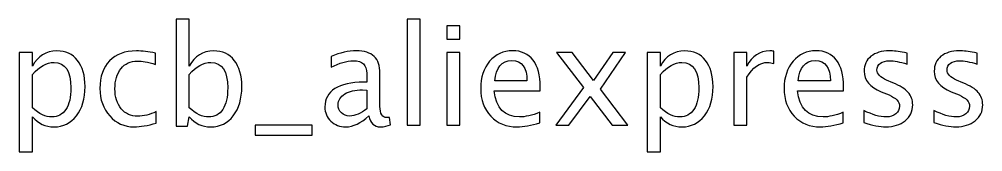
# Model space of a CAD drawing. Header units: centimetres. Extents: x -32.9 to 32.9, y -27.7 to 43.3.
# Drawn here: x 13.22 to 22.12, y 4.94 to 6.17 of the extents above; entities that cross this region are included whole.
import ezdxf

# ---------------------------------------------------------------- set-up
doc = ezdxf.new("R2010")
doc.units = ezdxf.units.CM
doc.header["$MEASUREMENT"] = 0
doc.layers.add('Layer 1', color=7, linetype='Continuous')

msp = doc.modelspace()

# ---------------------------------------------------------------- linework, layer by layer
at = {"layer": 'Layer 1'}
for points, knots in [([(14.66543, 5.18076), (14.66543, 5.18076), (14.66543, 6.16755), (14.66543, 6.16755), (14.66543, 6.16755), (14.66543, 6.16755), (14.78735, 6.16755), (14.78735, 6.16755), (14.78735, 6.16755), (14.78735, 6.16755), (14.78735, 5.73427), (14.78735, 5.73427), (14.78735, 5.73427), (14.8373, 5.82846), (14.91245, 5.87545), (15.01256, 5.87545), (15.01256, 5.87545), (15.09363, 5.87545), (15.15734, 5.84603), (15.20391, 5.78697), (15.20391, 5.78697), (15.25048, 5.72792), (15.27376, 5.64727), (15.27376, 5.54504), (15.27376, 5.54504), (15.27376, 5.4337), (15.2473, 5.34374), (15.1946, 5.27559), (15.1946, 5.27559), (15.14189, 5.20722), (15.07247, 5.17314), (14.98653, 5.17314), (14.98653, 5.17314), (14.90673, 5.17314), (14.84027, 5.20362), (14.78735, 5.26479), (14.78735, 5.26479), (14.78735, 5.26479), (14.77253, 5.18076), (14.77253, 5.18076), (14.77253, 5.18076), (14.77253, 5.18076), (14.66543, 5.18076), (14.66543, 5.18076)], [0, 0, 0, 0, 0.0833333, 0.0833333, 0.0833333, 0.0833333, 0.1666667, 0.1666667, 0.1666667, 0.1666667, 0.25, 0.25, 0.25, 0.25, 0.3333333, 0.3333333, 0.3333333, 0.3333333, 0.4166667, 0.4166667, 0.4166667, 0.4166667, 0.5, 0.5, 0.5, 0.5, 0.5833333, 0.5833333, 0.5833333, 0.5833333, 0.6666667, 0.6666667, 0.6666667, 0.6666667, 0.75, 0.75, 0.75, 0.75, 0.8333333, 0.8333333, 0.8333333, 0.8333333, 1, 1, 1, 1]), ([(16.80093, 5.18838), (16.80093, 5.18838), (16.80093, 6.16755), (16.80093, 6.16755), (16.80093, 6.16755), (16.80093, 6.16755), (16.92285, 6.16755), (16.92285, 6.16755), (16.92285, 6.16755), (16.92285, 6.16755), (16.92285, 5.18838), (16.92285, 5.18838), (16.92285, 5.18838), (16.92285, 5.18838), (16.80093, 5.18838), (16.80093, 5.18838)], [0, 0, 0, 0, 0.2, 0.2, 0.2, 0.2, 0.4, 0.4, 0.4, 0.4, 0.6, 0.6, 0.6, 0.6, 1, 1, 1, 1]), ([(17.16796, 5.98467), (17.16796, 5.98467), (17.16796, 6.10659), (17.16796, 6.10659), (17.16796, 6.10659), (17.16796, 6.10659), (17.28988, 6.10659), (17.28988, 6.10659), (17.28988, 6.10659), (17.28988, 6.10659), (17.28988, 5.98467), (17.28988, 5.98467), (17.28988, 5.98467), (17.28988, 5.98467), (17.16796, 5.98467), (17.16796, 5.98467)], [0, 0, 0, 0, 0.2, 0.2, 0.2, 0.2, 0.4, 0.4, 0.4, 0.4, 0.6, 0.6, 0.6, 0.6, 1, 1, 1, 1]), ([(13.21573, 4.94327), (13.21573, 4.94327), (13.21573, 5.86148), (13.21573, 5.86148), (13.21573, 5.86148), (13.21573, 5.86148), (13.33765, 5.86148), (13.33765, 5.86148), (13.33765, 5.86148), (13.33765, 5.86148), (13.33765, 5.73427), (13.33765, 5.73427), (13.33765, 5.73427), (13.3876, 5.82846), (13.46275, 5.87545), (13.56286, 5.87545), (13.56286, 5.87545), (13.64393, 5.87545), (13.70764, 5.84603), (13.75421, 5.78697), (13.75421, 5.78697), (13.80078, 5.72792), (13.82406, 5.64727), (13.82406, 5.54504), (13.82406, 5.54504), (13.82406, 5.4337), (13.7976, 5.34374), (13.7449, 5.27559), (13.7449, 5.27559), (13.69219, 5.20722), (13.62277, 5.17314), (13.53683, 5.17314), (13.53683, 5.17314), (13.45703, 5.17314), (13.39057, 5.20362), (13.33765, 5.26479), (13.33765, 5.26479), (13.33765, 5.26479), (13.33765, 4.94327), (13.33765, 4.94327), (13.33765, 4.94327), (13.33765, 4.94327), (13.21573, 4.94327), (13.21573, 4.94327)], [0, 0, 0, 0, 0.0833333, 0.0833333, 0.0833333, 0.0833333, 0.1666667, 0.1666667, 0.1666667, 0.1666667, 0.25, 0.25, 0.25, 0.25, 0.3333333, 0.3333333, 0.3333333, 0.3333333, 0.4166667, 0.4166667, 0.4166667, 0.4166667, 0.5, 0.5, 0.5, 0.5, 0.5833333, 0.5833333, 0.5833333, 0.5833333, 0.6666667, 0.6666667, 0.6666667, 0.6666667, 0.75, 0.75, 0.75, 0.75, 0.8333333, 0.8333333, 0.8333333, 0.8333333, 1, 1, 1, 1]), ([(14.48234, 5.2087), (14.40339, 5.18499), (14.33523, 5.17314), (14.27787, 5.17314), (14.27787, 5.17314), (14.18685, 5.17314), (14.1115, 5.2068), (14.0516, 5.27389), (14.0516, 5.27389), (13.9917, 5.3412), (13.96164, 5.42608), (13.96164, 5.52832), (13.96164, 5.52832), (13.96164, 5.63754), (13.99127, 5.72284), (14.05054, 5.7838), (14.05054, 5.7838), (14.10981, 5.84497), (14.19257, 5.87545), (14.29883, 5.87545), (14.29883, 5.87545), (14.35111, 5.87545), (14.40995, 5.86825), (14.47472, 5.85386), (14.47472, 5.85386), (14.47472, 5.85386), (14.47472, 5.75099), (14.47472, 5.75099), (14.47472, 5.75099), (14.40593, 5.77131), (14.34984, 5.78147), (14.30666, 5.78147), (14.30666, 5.78147), (14.244, 5.78147), (14.19384, 5.75798), (14.15637, 5.7112), (14.15637, 5.7112), (14.11891, 5.66442), (14.10007, 5.60198), (14.10007, 5.52408), (14.10007, 5.52408), (14.10007, 5.44852), (14.11954, 5.38756), (14.15828, 5.34078), (14.15828, 5.34078), (14.19701, 5.29421), (14.2476, 5.27093), (14.31047, 5.27093), (14.31047, 5.27093), (14.36614, 5.27093), (14.42329, 5.28532), (14.48234, 5.31411), (14.48234, 5.31411), (14.48234, 5.31411), (14.48234, 5.2087), (14.48234, 5.2087)], [0, 0, 0, 0, 0.0666667, 0.0666667, 0.0666667, 0.0666667, 0.1333333, 0.1333333, 0.1333333, 0.1333333, 0.2, 0.2, 0.2, 0.2, 0.2666667, 0.2666667, 0.2666667, 0.2666667, 0.3333333, 0.3333333, 0.3333333, 0.3333333, 0.4, 0.4, 0.4, 0.4, 0.4666667, 0.4666667, 0.4666667, 0.4666667, 0.5333333, 0.5333333, 0.5333333, 0.5333333, 0.6, 0.6, 0.6, 0.6, 0.6666667, 0.6666667, 0.6666667, 0.6666667, 0.7333333, 0.7333333, 0.7333333, 0.7333333, 0.8, 0.8, 0.8, 0.8, 0.8666667, 0.8666667, 0.8666667, 0.8666667, 1, 1, 1, 1]), ([(16.4466, 5.27411), (16.37337, 5.2068), (16.30288, 5.17314), (16.23515, 5.17314), (16.23515, 5.17314), (16.17948, 5.17314), (16.13312, 5.1905), (16.09651, 5.22542), (16.09651, 5.22542), (16.05968, 5.26035), (16.04126, 5.30437), (16.04126, 5.3575), (16.04126, 5.3575), (16.04126, 5.43095), (16.07216, 5.48747), (16.13397, 5.52684), (16.13397, 5.52684), (16.19578, 5.56621), (16.28447, 5.58589), (16.40004, 5.58589), (16.40004, 5.58589), (16.40004, 5.58589), (16.42861, 5.58589), (16.42861, 5.58589), (16.42861, 5.58589), (16.42861, 5.58589), (16.42861, 5.66696), (16.42861, 5.66696), (16.42861, 5.66696), (16.42861, 5.74506), (16.38797, 5.78401), (16.30648, 5.78401), (16.30648, 5.78401), (16.2434, 5.78401), (16.1744, 5.76411), (16.09968, 5.72432), (16.09968, 5.72432), (16.09968, 5.72432), (16.09968, 5.82465), (16.09968, 5.82465), (16.09968, 5.82465), (16.18181, 5.85852), (16.25928, 5.87545), (16.33188, 5.87545), (16.33188, 5.87545), (16.4066, 5.87545), (16.46184, 5.85852), (16.49719, 5.82444), (16.49719, 5.82444), (16.53275, 5.79036), (16.55053, 5.73787), (16.55053, 5.66696), (16.55053, 5.66696), (16.55053, 5.66696), (16.55053, 5.36279), (16.55053, 5.36279), (16.55053, 5.36279), (16.55053, 5.29316), (16.57191, 5.25823), (16.61488, 5.25823), (16.61488, 5.25823), (16.62017, 5.25823), (16.628, 5.25908), (16.63837, 5.26077), (16.63837, 5.26077), (16.63837, 5.26077), (16.64705, 5.19304), (16.64705, 5.19304), (16.64705, 5.19304), (16.61932, 5.1797), (16.58884, 5.17314), (16.5554, 5.17314), (16.5554, 5.17314), (16.49846, 5.17314), (16.46227, 5.2068), (16.4466, 5.27411)], [0, 0, 0, 0, 0.05, 0.05, 0.05, 0.05, 0.1, 0.1, 0.1, 0.1, 0.15, 0.15, 0.15, 0.15, 0.2, 0.2, 0.2, 0.2, 0.25, 0.25, 0.25, 0.25, 0.3, 0.3, 0.3, 0.3, 0.35, 0.35, 0.35, 0.35, 0.4, 0.4, 0.4, 0.4, 0.45, 0.45, 0.45, 0.45, 0.5, 0.5, 0.5, 0.5, 0.55, 0.55, 0.55, 0.55, 0.6, 0.6, 0.6, 0.6, 0.65, 0.65, 0.65, 0.65, 0.7, 0.7, 0.7, 0.7, 0.75, 0.75, 0.75, 0.75, 0.8, 0.8, 0.8, 0.8, 0.85, 0.85, 0.85, 0.85, 0.9, 0.9, 0.9, 0.9, 1, 1, 1, 1]), ([(17.16796, 5.18838), (17.16796, 5.18838), (17.16796, 5.86148), (17.16796, 5.86148), (17.16796, 5.86148), (17.16796, 5.86148), (17.28988, 5.86148), (17.28988, 5.86148), (17.28988, 5.86148), (17.28988, 5.86148), (17.28988, 5.18838), (17.28988, 5.18838), (17.28988, 5.18838), (17.28988, 5.18838), (17.16796, 5.18838), (17.16796, 5.18838)], [0, 0, 0, 0, 0.2, 0.2, 0.2, 0.2, 0.4, 0.4, 0.4, 0.4, 0.6, 0.6, 0.6, 0.6, 1, 1, 1, 1]), ([(18.02902, 5.20997), (17.94711, 5.18542), (17.87704, 5.17314), (17.81862, 5.17314), (17.81862, 5.17314), (17.71893, 5.17314), (17.63786, 5.20616), (17.57542, 5.27199), (17.57542, 5.27199), (17.51298, 5.33782), (17.48165, 5.42312), (17.48165, 5.52811), (17.48165, 5.52811), (17.48165, 5.62992), (17.50917, 5.71353), (17.56441, 5.77893), (17.56441, 5.77893), (17.61966, 5.84412), (17.69035, 5.87672), (17.7765, 5.87672), (17.7765, 5.87672), (17.85799, 5.87672), (17.92107, 5.84772), (17.96552, 5.78973), (17.96552, 5.78973), (18.00997, 5.73173), (18.0322, 5.6496), (18.0322, 5.54313), (18.0322, 5.54313), (18.0322, 5.54313), (18.03156, 5.50588), (18.03156, 5.50588), (18.03156, 5.50588), (18.03156, 5.50588), (17.60611, 5.50588), (17.60611, 5.50588), (17.60611, 5.50588), (17.62389, 5.34501), (17.70242, 5.26458), (17.84148, 5.26458), (17.84148, 5.26458), (17.8925, 5.26458), (17.95494, 5.27897), (18.02902, 5.30776), (18.02902, 5.30776), (18.02902, 5.30776), (18.02902, 5.20997), (18.02902, 5.20997)], [0, 0, 0, 0, 0.0769231, 0.0769231, 0.0769231, 0.0769231, 0.1538462, 0.1538462, 0.1538462, 0.1538462, 0.2307692, 0.2307692, 0.2307692, 0.2307692, 0.3076923, 0.3076923, 0.3076923, 0.3076923, 0.3846154, 0.3846154, 0.3846154, 0.3846154, 0.4615385, 0.4615385, 0.4615385, 0.4615385, 0.5384615, 0.5384615, 0.5384615, 0.5384615, 0.6153846, 0.6153846, 0.6153846, 0.6153846, 0.6923077, 0.6923077, 0.6923077, 0.6923077, 0.7692308, 0.7692308, 0.7692308, 0.7692308, 0.8461538, 0.8461538, 0.8461538, 0.8461538, 1, 1, 1, 1]), ([(18.17528, 5.18838), (18.17528, 5.18838), (18.43161, 5.53573), (18.43161, 5.53573), (18.43161, 5.53573), (18.43161, 5.53573), (18.1829, 5.86148), (18.1829, 5.86148), (18.1829, 5.86148), (18.1829, 5.86148), (18.32832, 5.86148), (18.32832, 5.86148), (18.32832, 5.86148), (18.32832, 5.86148), (18.52474, 5.60219), (18.52474, 5.60219), (18.52474, 5.60219), (18.52474, 5.60219), (18.70254, 5.86148), (18.70254, 5.86148), (18.70254, 5.86148), (18.70254, 5.86148), (18.82171, 5.86148), (18.82171, 5.86148), (18.82171, 5.86148), (18.82171, 5.86148), (18.58888, 5.52006), (18.58888, 5.52006), (18.58888, 5.52006), (18.58888, 5.52006), (18.84203, 5.18838), (18.84203, 5.18838), (18.84203, 5.18838), (18.84203, 5.18838), (18.69662, 5.18838), (18.69662, 5.18838), (18.69662, 5.18838), (18.69662, 5.18838), (18.49384, 5.45508), (18.49384, 5.45508), (18.49384, 5.45508), (18.49384, 5.45508), (18.29762, 5.18838), (18.29762, 5.18838), (18.29762, 5.18838), (18.29762, 5.18838), (18.17528, 5.18838), (18.17528, 5.18838)], [0, 0, 0, 0, 0.0769231, 0.0769231, 0.0769231, 0.0769231, 0.1538462, 0.1538462, 0.1538462, 0.1538462, 0.2307692, 0.2307692, 0.2307692, 0.2307692, 0.3076923, 0.3076923, 0.3076923, 0.3076923, 0.3846154, 0.3846154, 0.3846154, 0.3846154, 0.4615385, 0.4615385, 0.4615385, 0.4615385, 0.5384615, 0.5384615, 0.5384615, 0.5384615, 0.6153846, 0.6153846, 0.6153846, 0.6153846, 0.6923077, 0.6923077, 0.6923077, 0.6923077, 0.7692308, 0.7692308, 0.7692308, 0.7692308, 0.8461538, 0.8461538, 0.8461538, 0.8461538, 1, 1, 1, 1]), ([(19.02152, 4.94327), (19.02152, 4.94327), (19.02152, 5.86148), (19.02152, 5.86148), (19.02152, 5.86148), (19.02152, 5.86148), (19.14344, 5.86148), (19.14344, 5.86148), (19.14344, 5.86148), (19.14344, 5.86148), (19.14344, 5.73427), (19.14344, 5.73427), (19.14344, 5.73427), (19.19339, 5.82846), (19.26854, 5.87545), (19.36865, 5.87545), (19.36865, 5.87545), (19.44972, 5.87545), (19.51343, 5.84603), (19.56, 5.78697), (19.56, 5.78697), (19.60657, 5.72792), (19.62985, 5.64727), (19.62985, 5.54504), (19.62985, 5.54504), (19.62985, 5.4337), (19.60339, 5.34374), (19.55069, 5.27559), (19.55069, 5.27559), (19.49798, 5.20722), (19.42856, 5.17314), (19.34262, 5.17314), (19.34262, 5.17314), (19.26282, 5.17314), (19.19636, 5.20362), (19.14344, 5.26479), (19.14344, 5.26479), (19.14344, 5.26479), (19.14344, 4.94327), (19.14344, 4.94327), (19.14344, 4.94327), (19.14344, 4.94327), (19.02152, 4.94327), (19.02152, 4.94327)], [0, 0, 0, 0, 0.0833333, 0.0833333, 0.0833333, 0.0833333, 0.1666667, 0.1666667, 0.1666667, 0.1666667, 0.25, 0.25, 0.25, 0.25, 0.3333333, 0.3333333, 0.3333333, 0.3333333, 0.4166667, 0.4166667, 0.4166667, 0.4166667, 0.5, 0.5, 0.5, 0.5, 0.5833333, 0.5833333, 0.5833333, 0.5833333, 0.6666667, 0.6666667, 0.6666667, 0.6666667, 0.75, 0.75, 0.75, 0.75, 0.8333333, 0.8333333, 0.8333333, 0.8333333, 1, 1, 1, 1]), ([(19.82077, 5.18838), (19.82077, 5.18838), (19.82077, 5.86148), (19.82077, 5.86148), (19.82077, 5.86148), (19.82077, 5.86148), (19.94269, 5.86148), (19.94269, 5.86148), (19.94269, 5.86148), (19.94269, 5.86148), (19.94269, 5.73427), (19.94269, 5.73427), (19.94269, 5.73427), (19.99116, 5.82846), (20.06144, 5.87545), (20.15372, 5.87545), (20.15372, 5.87545), (20.16621, 5.87545), (20.17933, 5.87439), (20.19288, 5.87228), (20.19288, 5.87228), (20.19288, 5.87228), (20.19288, 5.75819), (20.19288, 5.75819), (20.19288, 5.75819), (20.17171, 5.76517), (20.15309, 5.76877), (20.137, 5.76877), (20.137, 5.76877), (20.05953, 5.76877), (19.99476, 5.72305), (19.94269, 5.6314), (19.94269, 5.6314), (19.94269, 5.6314), (19.94269, 5.18838), (19.94269, 5.18838), (19.94269, 5.18838), (19.94269, 5.18838), (19.82077, 5.18838), (19.82077, 5.18838)], [0, 0, 0, 0, 0.0909091, 0.0909091, 0.0909091, 0.0909091, 0.1818182, 0.1818182, 0.1818182, 0.1818182, 0.2727273, 0.2727273, 0.2727273, 0.2727273, 0.3636364, 0.3636364, 0.3636364, 0.3636364, 0.4545455, 0.4545455, 0.4545455, 0.4545455, 0.5454545, 0.5454545, 0.5454545, 0.5454545, 0.6363636, 0.6363636, 0.6363636, 0.6363636, 0.7272727, 0.7272727, 0.7272727, 0.7272727, 0.8181818, 0.8181818, 0.8181818, 0.8181818, 1, 1, 1, 1]), ([(20.83444, 5.20997), (20.75253, 5.18542), (20.68246, 5.17314), (20.62404, 5.17314), (20.62404, 5.17314), (20.52435, 5.17314), (20.44328, 5.20616), (20.38084, 5.27199), (20.38084, 5.27199), (20.3184, 5.33782), (20.28707, 5.42312), (20.28707, 5.52811), (20.28707, 5.52811), (20.28707, 5.62992), (20.31459, 5.71353), (20.36983, 5.77893), (20.36983, 5.77893), (20.42508, 5.84412), (20.49577, 5.87672), (20.58192, 5.87672), (20.58192, 5.87672), (20.66341, 5.87672), (20.72649, 5.84772), (20.77094, 5.78973), (20.77094, 5.78973), (20.81539, 5.73173), (20.83762, 5.6496), (20.83762, 5.54313), (20.83762, 5.54313), (20.83762, 5.54313), (20.83698, 5.50588), (20.83698, 5.50588), (20.83698, 5.50588), (20.83698, 5.50588), (20.41153, 5.50588), (20.41153, 5.50588), (20.41153, 5.50588), (20.42931, 5.34501), (20.50784, 5.26458), (20.6469, 5.26458), (20.6469, 5.26458), (20.69792, 5.26458), (20.76036, 5.27897), (20.83444, 5.30776), (20.83444, 5.30776), (20.83444, 5.30776), (20.83444, 5.20997), (20.83444, 5.20997)], [0, 0, 0, 0, 0.0769231, 0.0769231, 0.0769231, 0.0769231, 0.1538462, 0.1538462, 0.1538462, 0.1538462, 0.2307692, 0.2307692, 0.2307692, 0.2307692, 0.3076923, 0.3076923, 0.3076923, 0.3076923, 0.3846154, 0.3846154, 0.3846154, 0.3846154, 0.4615385, 0.4615385, 0.4615385, 0.4615385, 0.5384615, 0.5384615, 0.5384615, 0.5384615, 0.6153846, 0.6153846, 0.6153846, 0.6153846, 0.6923077, 0.6923077, 0.6923077, 0.6923077, 0.7692308, 0.7692308, 0.7692308, 0.7692308, 0.8461538, 0.8461538, 0.8461538, 0.8461538, 1, 1, 1, 1]), ([(21.02388, 5.21251), (21.02388, 5.21251), (21.02388, 5.32427), (21.02388, 5.32427), (21.02388, 5.32427), (21.10368, 5.28448), (21.17289, 5.26458), (21.23195, 5.26458), (21.23195, 5.26458), (21.26709, 5.26458), (21.2963, 5.27411), (21.31937, 5.29316), (21.31937, 5.29316), (21.34244, 5.31199), (21.35408, 5.3357), (21.35408, 5.36428), (21.35408, 5.36428), (21.35408, 5.40597), (21.3217, 5.44048), (21.25693, 5.46778), (21.25693, 5.46778), (21.25693, 5.46778), (21.18559, 5.49805), (21.18559, 5.49805), (21.18559, 5.49805), (21.0804, 5.54165), (21.02769, 5.60473), (21.02769, 5.68664), (21.02769, 5.68664), (21.02769, 5.74528), (21.04843, 5.79142), (21.08992, 5.82507), (21.08992, 5.82507), (21.13141, 5.85873), (21.18835, 5.87545), (21.26052, 5.87545), (21.26052, 5.87545), (21.29799, 5.87545), (21.34456, 5.87037), (21.3998, 5.86), (21.3998, 5.86), (21.3998, 5.86), (21.4252, 5.85513), (21.4252, 5.85513), (21.4252, 5.85513), (21.4252, 5.85513), (21.4252, 5.75353), (21.4252, 5.75353), (21.4252, 5.75353), (21.35726, 5.77385), (21.30307, 5.78401), (21.26264, 5.78401), (21.26264, 5.78401), (21.22708, 5.78401), (21.19893, 5.77618), (21.17755, 5.76073), (21.17755, 5.76073), (21.15638, 5.74528), (21.1458, 5.72453), (21.1458, 5.6985), (21.1458, 5.6985), (21.1458, 5.66188), (21.17543, 5.63076), (21.23491, 5.60558), (21.23491, 5.60558), (21.23491, 5.60558), (21.29354, 5.58081), (21.29354, 5.58081), (21.29354, 5.58081), (21.36001, 5.55287), (21.407, 5.52324), (21.43451, 5.49212), (21.43451, 5.49212), (21.46224, 5.46101), (21.476, 5.42206), (21.476, 5.37549), (21.476, 5.37549), (21.476, 5.31644), (21.45272, 5.26797), (21.40594, 5.23008), (21.40594, 5.23008), (21.35937, 5.19219), (21.29968, 5.17314), (21.22708, 5.17314), (21.22708, 5.17314), (21.1712, 5.17314), (21.10368, 5.18626), (21.02388, 5.21251)], [0, 0, 0, 0, 0.0434783, 0.0434783, 0.0434783, 0.0434783, 0.0869565, 0.0869565, 0.0869565, 0.0869565, 0.1304348, 0.1304348, 0.1304348, 0.1304348, 0.173913, 0.173913, 0.173913, 0.173913, 0.2173913, 0.2173913, 0.2173913, 0.2173913, 0.2608696, 0.2608696, 0.2608696, 0.2608696, 0.3043478, 0.3043478, 0.3043478, 0.3043478, 0.3478261, 0.3478261, 0.3478261, 0.3478261, 0.3913043, 0.3913043, 0.3913043, 0.3913043, 0.4347826, 0.4347826, 0.4347826, 0.4347826, 0.4782609, 0.4782609, 0.4782609, 0.4782609, 0.5217391, 0.5217391, 0.5217391, 0.5217391, 0.5652174, 0.5652174, 0.5652174, 0.5652174, 0.6086957, 0.6086957, 0.6086957, 0.6086957, 0.6521739, 0.6521739, 0.6521739, 0.6521739, 0.6956522, 0.6956522, 0.6956522, 0.6956522, 0.7391304, 0.7391304, 0.7391304, 0.7391304, 0.7826087, 0.7826087, 0.7826087, 0.7826087, 0.826087, 0.826087, 0.826087, 0.826087, 0.8695652, 0.8695652, 0.8695652, 0.8695652, 0.9130435, 0.9130435, 0.9130435, 0.9130435, 1, 1, 1, 1]), ([(21.67137, 5.21251), (21.67137, 5.21251), (21.67137, 5.32427), (21.67137, 5.32427), (21.67137, 5.32427), (21.75117, 5.28448), (21.82038, 5.26458), (21.87944, 5.26458), (21.87944, 5.26458), (21.91458, 5.26458), (21.94379, 5.27411), (21.96686, 5.29316), (21.96686, 5.29316), (21.98993, 5.31199), (22.00157, 5.3357), (22.00157, 5.36428), (22.00157, 5.36428), (22.00157, 5.40597), (21.96919, 5.44048), (21.90442, 5.46778), (21.90442, 5.46778), (21.90442, 5.46778), (21.83308, 5.49805), (21.83308, 5.49805), (21.83308, 5.49805), (21.72789, 5.54165), (21.67518, 5.60473), (21.67518, 5.68664), (21.67518, 5.68664), (21.67518, 5.74528), (21.69592, 5.79142), (21.73741, 5.82507), (21.73741, 5.82507), (21.7789, 5.85873), (21.83584, 5.87545), (21.90801, 5.87545), (21.90801, 5.87545), (21.94548, 5.87545), (21.99205, 5.87037), (22.04729, 5.86), (22.04729, 5.86), (22.04729, 5.86), (22.07269, 5.85513), (22.07269, 5.85513), (22.07269, 5.85513), (22.07269, 5.85513), (22.07269, 5.75353), (22.07269, 5.75353), (22.07269, 5.75353), (22.00475, 5.77385), (21.95056, 5.78401), (21.91013, 5.78401), (21.91013, 5.78401), (21.87457, 5.78401), (21.84642, 5.77618), (21.82504, 5.76073), (21.82504, 5.76073), (21.80387, 5.74528), (21.79329, 5.72453), (21.79329, 5.6985), (21.79329, 5.6985), (21.79329, 5.66188), (21.82292, 5.63076), (21.8824, 5.60558), (21.8824, 5.60558), (21.8824, 5.60558), (21.94103, 5.58081), (21.94103, 5.58081), (21.94103, 5.58081), (22.0075, 5.55287), (22.05449, 5.52324), (22.082, 5.49212), (22.082, 5.49212), (22.10973, 5.46101), (22.12349, 5.42206), (22.12349, 5.37549), (22.12349, 5.37549), (22.12349, 5.31644), (22.10021, 5.26797), (22.05343, 5.23008), (22.05343, 5.23008), (22.00686, 5.19219), (21.94717, 5.17314), (21.87457, 5.17314), (21.87457, 5.17314), (21.81869, 5.17314), (21.75117, 5.18626), (21.67137, 5.21251)], [0, 0, 0, 0, 0.0434783, 0.0434783, 0.0434783, 0.0434783, 0.0869565, 0.0869565, 0.0869565, 0.0869565, 0.1304348, 0.1304348, 0.1304348, 0.1304348, 0.173913, 0.173913, 0.173913, 0.173913, 0.2173913, 0.2173913, 0.2173913, 0.2173913, 0.2608696, 0.2608696, 0.2608696, 0.2608696, 0.3043478, 0.3043478, 0.3043478, 0.3043478, 0.3478261, 0.3478261, 0.3478261, 0.3478261, 0.3913043, 0.3913043, 0.3913043, 0.3913043, 0.4347826, 0.4347826, 0.4347826, 0.4347826, 0.4782609, 0.4782609, 0.4782609, 0.4782609, 0.5217391, 0.5217391, 0.5217391, 0.5217391, 0.5652174, 0.5652174, 0.5652174, 0.5652174, 0.6086957, 0.6086957, 0.6086957, 0.6086957, 0.6521739, 0.6521739, 0.6521739, 0.6521739, 0.6956522, 0.6956522, 0.6956522, 0.6956522, 0.7391304, 0.7391304, 0.7391304, 0.7391304, 0.7826087, 0.7826087, 0.7826087, 0.7826087, 0.826087, 0.826087, 0.826087, 0.826087, 0.8695652, 0.8695652, 0.8695652, 0.8695652, 0.9130435, 0.9130435, 0.9130435, 0.9130435, 1, 1, 1, 1]), ([(13.33765, 5.34882), (13.40052, 5.29273), (13.46042, 5.26458), (13.51736, 5.26458), (13.51736, 5.26458), (13.57345, 5.26458), (13.61684, 5.28808), (13.64732, 5.33485), (13.64732, 5.33485), (13.67801, 5.38163), (13.69325, 5.44746), (13.69325, 5.53255), (13.69325, 5.53255), (13.69325, 5.69003), (13.64118, 5.76877), (13.53704, 5.76877), (13.53704, 5.76877), (13.46888, 5.76877), (13.40242, 5.73194), (13.33765, 5.65807), (13.33765, 5.65807), (13.33765, 5.65807), (13.33765, 5.34882), (13.33765, 5.34882)], [0, 0, 0, 0, 0.1428571, 0.1428571, 0.1428571, 0.1428571, 0.2857143, 0.2857143, 0.2857143, 0.2857143, 0.4285714, 0.4285714, 0.4285714, 0.4285714, 0.5714286, 0.5714286, 0.5714286, 0.5714286, 0.7142857, 0.7142857, 0.7142857, 0.7142857, 1, 1, 1, 1]), ([(14.78735, 5.34882), (14.85022, 5.29273), (14.91012, 5.26458), (14.96706, 5.26458), (14.96706, 5.26458), (15.02315, 5.26458), (15.06654, 5.28808), (15.09702, 5.33485), (15.09702, 5.33485), (15.12771, 5.38163), (15.14295, 5.44746), (15.14295, 5.53255), (15.14295, 5.53255), (15.14295, 5.69003), (15.09088, 5.76877), (14.98674, 5.76877), (14.98674, 5.76877), (14.91858, 5.76877), (14.85212, 5.73194), (14.78735, 5.65807), (14.78735, 5.65807), (14.78735, 5.65807), (14.78735, 5.34882), (14.78735, 5.34882)], [0, 0, 0, 0, 0.1428571, 0.1428571, 0.1428571, 0.1428571, 0.2857143, 0.2857143, 0.2857143, 0.2857143, 0.4285714, 0.4285714, 0.4285714, 0.4285714, 0.5714286, 0.5714286, 0.5714286, 0.5714286, 0.7142857, 0.7142857, 0.7142857, 0.7142857, 1, 1, 1, 1]), ([(17.61246, 5.59732), (17.61246, 5.59732), (17.90964, 5.59732), (17.90964, 5.59732), (17.90964, 5.59732), (17.90964, 5.72263), (17.86286, 5.78528), (17.76952, 5.78528), (17.76952, 5.78528), (17.67554, 5.78528), (17.62326, 5.72263), (17.61246, 5.59732)], [0, 0, 0, 0, 0.25, 0.25, 0.25, 0.25, 0.5, 0.5, 0.5, 0.5, 1, 1, 1, 1]), ([(19.14344, 5.34882), (19.20631, 5.29273), (19.26621, 5.26458), (19.32315, 5.26458), (19.32315, 5.26458), (19.37924, 5.26458), (19.42263, 5.28808), (19.45311, 5.33485), (19.45311, 5.33485), (19.4838, 5.38163), (19.49904, 5.44746), (19.49904, 5.53255), (19.49904, 5.53255), (19.49904, 5.69003), (19.44697, 5.76877), (19.34283, 5.76877), (19.34283, 5.76877), (19.27467, 5.76877), (19.20821, 5.73194), (19.14344, 5.65807), (19.14344, 5.65807), (19.14344, 5.65807), (19.14344, 5.34882), (19.14344, 5.34882)], [0, 0, 0, 0, 0.1428571, 0.1428571, 0.1428571, 0.1428571, 0.2857143, 0.2857143, 0.2857143, 0.2857143, 0.4285714, 0.4285714, 0.4285714, 0.4285714, 0.5714286, 0.5714286, 0.5714286, 0.5714286, 0.7142857, 0.7142857, 0.7142857, 0.7142857, 1, 1, 1, 1]), ([(20.41788, 5.59732), (20.41788, 5.59732), (20.71506, 5.59732), (20.71506, 5.59732), (20.71506, 5.59732), (20.71506, 5.72263), (20.66828, 5.78528), (20.57494, 5.78528), (20.57494, 5.78528), (20.48096, 5.78528), (20.42868, 5.72263), (20.41788, 5.59732)], [0, 0, 0, 0, 0.25, 0.25, 0.25, 0.25, 0.5, 0.5, 0.5, 0.5, 1, 1, 1, 1]), ([(16.42861, 5.34057), (16.42861, 5.34057), (16.42861, 5.5135), (16.42861, 5.5135), (16.42861, 5.5135), (16.42861, 5.5135), (16.38945, 5.51477), (16.38945, 5.51477), (16.38945, 5.51477), (16.32172, 5.51477), (16.26711, 5.50228), (16.22541, 5.47731), (16.22541, 5.47731), (16.18392, 5.45212), (16.16318, 5.41889), (16.16318, 5.3774), (16.16318, 5.3774), (16.16318, 5.3484), (16.17355, 5.32385), (16.19408, 5.30374), (16.19408, 5.30374), (16.21483, 5.28363), (16.24002, 5.27347), (16.26986, 5.27347), (16.26986, 5.27347), (16.32066, 5.27347), (16.37358, 5.29591), (16.42861, 5.34057)], [0, 0, 0, 0, 0.125, 0.125, 0.125, 0.125, 0.25, 0.25, 0.25, 0.25, 0.375, 0.375, 0.375, 0.375, 0.5, 0.5, 0.5, 0.5, 0.625, 0.625, 0.625, 0.625, 0.75, 0.75, 0.75, 0.75, 1, 1, 1, 1]), ([(15.3961, 5.09694), (15.3961, 5.09694), (15.3961, 5.18838), (15.3961, 5.18838), (15.3961, 5.18838), (15.3961, 5.18838), (15.92442, 5.18838), (15.92442, 5.18838), (15.92442, 5.18838), (15.92442, 5.18838), (15.92442, 5.09694), (15.92442, 5.09694), (15.92442, 5.09694), (15.92442, 5.09694), (15.3961, 5.09694), (15.3961, 5.09694)], [0, 0, 0, 0, 0.2, 0.2, 0.2, 0.2, 0.4, 0.4, 0.4, 0.4, 0.6, 0.6, 0.6, 0.6, 1, 1, 1, 1])]:
    msp.add_open_spline(points, degree=3, knots=knots, dxfattribs=at)

doc.saveas('drawing.dxf')
